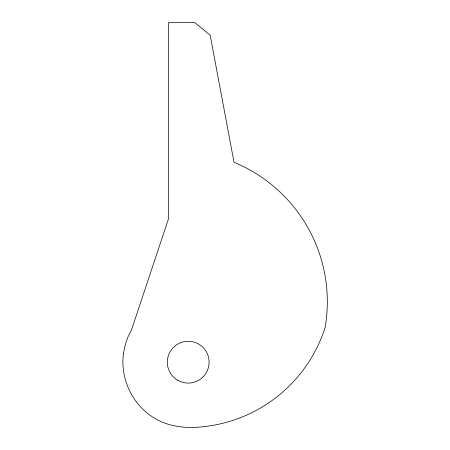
<?xml version="1.0" encoding="UTF-8"?>
<svg xmlns="http://www.w3.org/2000/svg" width="450" height="450" viewBox="0 0 450 450"><rect width="100%" height="100%" fill="white"/><g stroke="black" fill="none" stroke-linecap="round" stroke-linejoin="round"><path stroke-width="0.67" d="M123.441 353.649C120.386 376.363 130.219 400.101 148.444 414C163.868 426.319 184.219 429.007 203.287 426.707A143.719 143.719 0 0 0 325.097 327.549A150.812 150.812 0 0 0 234.028 162.287L210.212 35.336L194.737 22.5L168.609 22.5L168.609 218.469L131.636 329.518L127.856 337.179L125.111 345.268L123.441 353.649M177.756 380.278A20.902 20.902 0 0 0 209.109 362.177A20.902 20.902 0 0 0 177.756 344.076A20.902 20.902 0 0 0 177.756 380.278"/></g></svg>
